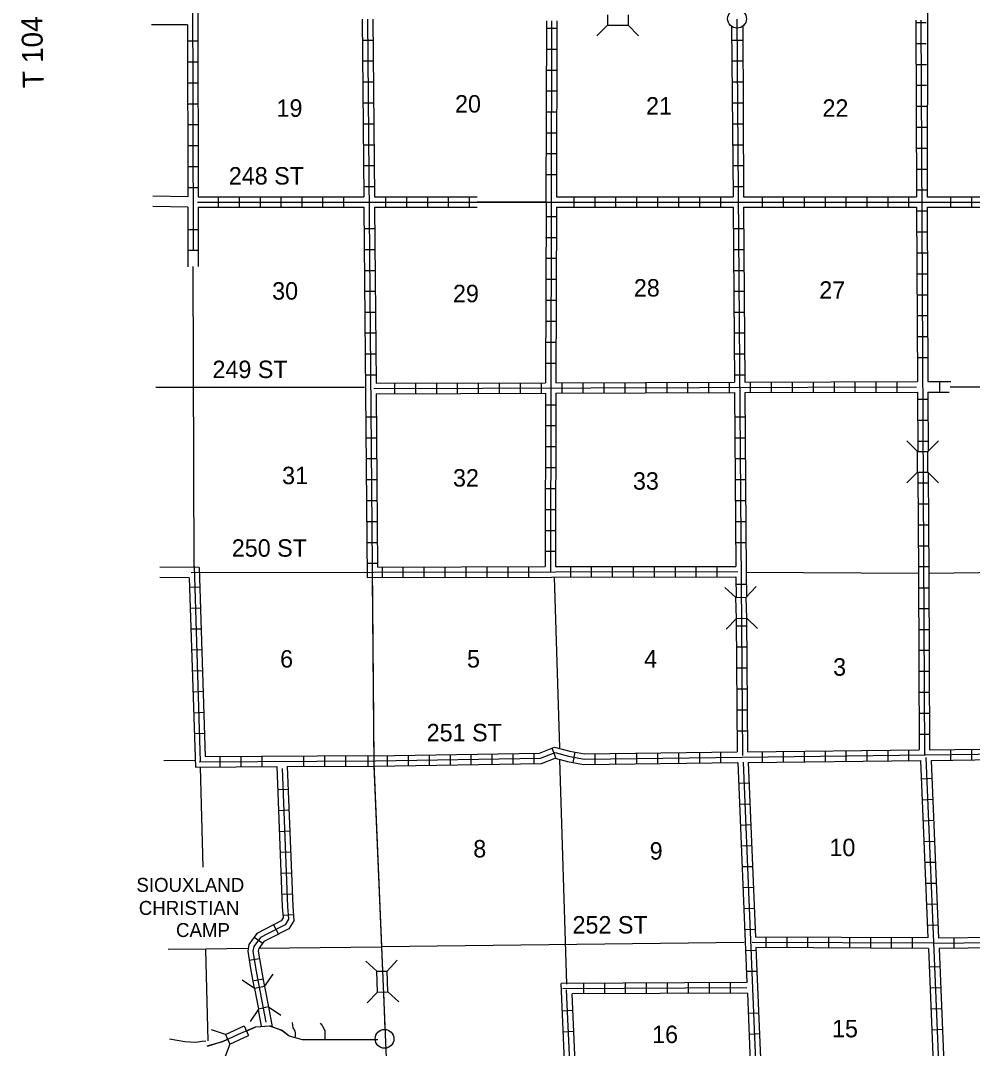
# Model space of a CAD drawing. Extents: x 1779480 to 2120476, y 15780189 to 16157104.
# Drawn here: x 1907920 to 1935209, y 15884980 to 15914452 of the extents above; entities that cross this region are included whole.
import ezdxf

# ---------------------------------------------------------------- set-up
doc = ezdxf.new("R2010")
doc.units = 0
for name, color, linetype in [('L13', 7, 'Continuous'), ('L14', 7, 'Continuous'), ('L16', 7, 'Continuous'), ('L17', 7, 'Continuous'), ('L18', 7, 'Continuous'), ('L2', 7, 'Continuous'), ('L30', 7, 'Continuous'), ('L4', 7, 'Continuous'), ('L50', 7, 'Continuous'), ('L8', 7, 'Continuous')]:
    doc.layers.add(name, color=color, linetype=linetype)

msp = doc.modelspace()

# ---------------------------------------------------------------- linework, layer by layer
at = {"layer": 'L13'}
for p, q in [((1921010, 15909251), (1922984, 15909251)), ((1917783, 15903926), (1912910, 15903926)), ((1934568, 15903952), (1938850, 15903952)), ((1923216, 15898498), (1923369, 15893598)), ((1923374, 15893265), (1923575, 15886818)), ((1928665, 15888017), (1918269, 15887889)), ((1914425, 15887843), (1913242, 15887827)), ((1918270, 15887887), (1914752, 15887842))]:
    msp.add_line(p, q, dxfattribs=at)
for points in [[(1928720, 15898636), (1933660, 15898611)], [(1933960, 15898611), (1938983, 15898674)]]:
    msp.add_lwpolyline(points, dxfattribs=at)
at = {"layer": 'L16'}
for centre in [(1928460, 15914504), (1918355, 15885256)]:
    msp.add_circle(centre, 269, dxfattribs=at)
at = {"layer": 'L18'}
for p, q in [((1924742, 15914618), (1924742, 15914317)), ((1925344, 15914618), (1925344, 15914317)), ((1924742, 15914317), (1924441, 15914016)), ((1924742, 15914317), (1925344, 15914317)), ((1925344, 15914317), (1925640, 15914016)), ((1933633, 15902099), (1933332, 15902400)), ((1933934, 15902099), (1934235, 15902400)), ((1933633, 15902099), (1933934, 15902099)), ((1933633, 15901502), (1933633, 15902099)), ((1933934, 15901502), (1933934, 15902099)), ((1933633, 15901502), (1933332, 15901201)), ((1933633, 15901502), (1933934, 15901502)), ((1933934, 15901502), (1934235, 15901201)), ((1928427, 15897907), (1928110, 15898192)), ((1928723, 15897917), (1929008, 15898223)), ((1928427, 15897907), (1928723, 15897917)), ((1928443, 15897310), (1928427, 15897907)), ((1928744, 15897315), (1928723, 15897917)), ((1928443, 15897310), (1928153, 15896998)), ((1928443, 15897310), (1928744, 15897315)), ((1928744, 15897315), (1929050, 15897025)), ((1918132, 15887193), (1917815, 15887484)), ((1918432, 15887199), (1918718, 15887510)), ((1914916, 15886760), (1915159, 15887109)), ((1918132, 15887193), (1918432, 15887199)), ((1918153, 15886591), (1918132, 15887193)), ((1918448, 15886602), (1918432, 15887199)), ((1914626, 15886702), (1914277, 15886935)), ((1914916, 15886760), (1914626, 15886702)), ((1914626, 15886702), (1914742, 15886106)), ((1914916, 15886760), (1915032, 15886169)), ((1918153, 15886591), (1917857, 15886285)), ((1918153, 15886591), (1918448, 15886602)), ((1918765, 15886312), (1918448, 15886602)), ((1914742, 15886106), (1914499, 15885757)), ((1915032, 15886169), (1914742, 15886106)), ((1915032, 15886169), (1915386, 15885931)), ((1913792, 15885377), (1914335, 15885625)), ((1914335, 15885625), (1914457, 15885351)), ((1913792, 15885377), (1913390, 15885514)), ((1913792, 15885377), (1913918, 15885102)), ((1913918, 15885102), (1914457, 15885351)), ((1913918, 15885102), (1913765, 15884701))]:
    msp.add_line(p, q, dxfattribs=at)
at = {"layer": 'L2'}
for points in [[(1912894, 15898773), (1912869, 15907396)], [(1913158, 15890177), (1913079, 15893049)], [(1913300, 15885198), (1913227, 15887806)]]:
    msp.add_lwpolyline(points, dxfattribs=at)
at = {"layer": 'L4'}
for points in [[(1913048, 15898623), (1917852, 15898633)], [(1918003, 15898481), (1918050, 15893069)], [(1918050, 15893069), (1918299, 15887196)], [(1918324, 15886598), (1918365, 15885525)], [(1914387, 15885478), (1914661, 15885603), (1915051, 15885632)], [(1915051, 15885632), (1915418, 15885503), (1915622, 15885341), (1915998, 15885232), (1918086, 15885232)], [(1913275, 15885048), (1913729, 15885184), (1913851, 15885242)]]:
    msp.add_lwpolyline(points, dxfattribs=at)
at = {"layer": 'L50'}
for points in [[(1912709, 15914333), (1911674, 15914328)], [(1912720, 15909401), (1911711, 15909417)], [(1912720, 15909100), (1911711, 15909116)], [(1912910, 15903926), (1911801, 15903931)], [(1913043, 15898771), (1911917, 15898783)], [(1912751, 15898477), (1911917, 15898482)], [(1912926, 15893232), (1912028, 15893223)], [(1913242, 15887827), (1912149, 15887816)], [(1913232, 15885192), (1913126, 15885176), (1912936, 15885150), (1912625, 15885166), (1912192, 15885250)]]:
    msp.add_lwpolyline(points, dxfattribs=at)
at = {"layer": 'L8'}
for p, q in [((1923290, 15914227), (1922994, 15914227)), ((1933881, 15914386), (1933586, 15914386)), ((1917725, 15913889), (1918026, 15913889)), ((1928316, 15913889), (1928617, 15913889)), ((1913000, 15913858), (1912699, 15913858)), ((1923290, 15913625), (1922994, 15913625)), ((1933881, 15913784), (1933586, 15913784)), ((1913010, 15913261), (1912709, 15913261)), ((1917725, 15913293), (1918026, 15913293)), ((1923290, 15913023), (1922994, 15913023)), ((1928316, 15913293), (1928617, 15913293)), ((1933892, 15913182), (1933591, 15913182)), ((1913010, 15912659), (1912709, 15912659)), ((1917736, 15912691), (1918031, 15912691)), ((1923285, 15912427), (1922984, 15912427)), ((1928327, 15912691), (1928623, 15912691)), ((1933892, 15912585), (1933591, 15912585)), ((1913010, 15912057), (1912709, 15912057)), ((1917736, 15912094), (1918031, 15912094)), ((1923285, 15911825), (1922984, 15911825)), ((1928327, 15912094), (1928623, 15912094)), ((1933892, 15911983), (1933591, 15911983)), ((1913010, 15911460), (1912709, 15911460)), ((1917741, 15911492), (1918042, 15911492)), ((1928332, 15911492), (1928633, 15911492)), ((1933902, 15911381), (1933602, 15911381)), ((1923285, 15911223), (1922984, 15911223)), ((1913010, 15910859), (1912709, 15910859)), ((1917751, 15910890), (1918052, 15910890)), ((1928332, 15910890), (1928633, 15910890)), ((1933902, 15910785), (1933602, 15910785)), ((1923285, 15910626), (1922984, 15910626)), ((1913010, 15910257), (1912709, 15910257)), ((1917751, 15910294), (1918052, 15910294)), ((1928343, 15910294), (1928644, 15910294)), ((1933902, 15910183), (1933602, 15910183)), ((1923285, 15910024), (1922984, 15910024)), ((1913015, 15909660), (1912720, 15909660)), ((1917757, 15909692), (1918058, 15909692)), ((1928343, 15909692), (1928644, 15909692)), ((1933908, 15909586), (1933607, 15909586)), ((1913591, 15909100), (1913591, 15909401)), ((1914193, 15909100), (1914193, 15909401)), ((1914795, 15909100), (1914795, 15909401)), ((1915391, 15909100), (1915391, 15909401)), ((1915993, 15909100), (1915993, 15909401)), ((1916590, 15909100), (1916590, 15909401)), ((1917192, 15909100), (1917192, 15909401)), ((1918390, 15909100), (1918390, 15909401)), ((1918992, 15909100), (1918992, 15909401)), ((1919594, 15909100), (1919594, 15909401)), ((1920191, 15909100), (1920191, 15909401)), ((1920793, 15909100), (1920793, 15909401)), ((1923792, 15909100), (1923792, 15909401)), ((1924393, 15909100), (1924393, 15909401)), ((1924990, 15909100), (1924990, 15909401)), ((1925592, 15909100), (1925592, 15909401)), ((1926194, 15909100), (1926194, 15909401)), ((1926790, 15909100), (1926790, 15909401)), ((1927392, 15909100), (1927392, 15909401)), ((1927994, 15909100), (1927994, 15909401)), ((1929193, 15909100), (1929193, 15909401)), ((1929789, 15909100), (1929789, 15909401)), ((1930391, 15909100), (1930391, 15909401)), ((1930993, 15909100), (1930993, 15909401)), ((1931590, 15909100), (1931590, 15909401)), ((1932192, 15909100), (1932192, 15909401)), ((1932794, 15909100), (1932794, 15909401)), ((1933390, 15909100), (1933390, 15909401)), ((1934594, 15909100), (1934594, 15909401)), ((1935191, 15909100), (1935191, 15909401)), ((1933908, 15908984), (1933607, 15908984)), ((1923285, 15908826), (1922984, 15908826)), ((1913015, 15908456), (1912720, 15908456)), ((1917767, 15908493), (1918068, 15908493)), ((1928348, 15908493), (1928649, 15908493)), ((1933908, 15908382), (1933607, 15908382)), ((1923274, 15908224), (1922973, 15908224)), ((1913015, 15907860), (1912720, 15907860)), ((1917778, 15907891), (1918073, 15907891)), ((1928359, 15907891), (1928660, 15907891)), ((1933918, 15907786), (1933617, 15907786)), ((1923274, 15907627), (1922973, 15907627)), ((1917778, 15907289), (1918073, 15907289)), ((1928359, 15907289), (1928660, 15907289)), ((1933918, 15907184), (1933617, 15907184)), ((1923274, 15907025), (1922973, 15907025)), ((1917783, 15906693), (1918084, 15906693)), ((1928369, 15906693), (1928665, 15906693)), ((1933918, 15906582), (1933617, 15906582)), ((1923274, 15906423), (1922973, 15906423)), ((1917794, 15906091), (1918095, 15906091)), ((1928374, 15906091), (1928675, 15906091)), ((1933924, 15905985), (1933623, 15905985)), ((1923274, 15905827), (1922973, 15905827)), ((1917794, 15905494), (1918095, 15905494)), ((1928374, 15905494), (1928675, 15905494)), ((1933924, 15905383), (1933623, 15905383)), ((1923274, 15905225), (1922973, 15905225)), ((1917799, 15904892), (1918100, 15904892)), ((1928385, 15904892), (1928686, 15904892)), ((1933934, 15904781), (1933633, 15904781)), ((1923274, 15904623), (1922973, 15904623)), ((1917809, 15904290), (1918110, 15904290)), ((1928385, 15904290), (1928686, 15904290)), ((1918649, 15903752), (1918649, 15904053)), ((1919251, 15903752), (1919251, 15904053)), ((1919853, 15903757), (1919853, 15904058)), ((1920449, 15903757), (1920449, 15904058)), ((1921051, 15903757), (1921051, 15904058)), ((1921648, 15903757), (1921648, 15904058)), ((1922250, 15903767), (1922250, 15904068)), ((1922852, 15903767), (1922852, 15904068)), ((1923448, 15903767), (1923448, 15904068)), ((1924050, 15903767), (1924050, 15904068)), ((1924652, 15903773), (1924652, 15904074)), ((1925249, 15903773), (1925249, 15904074)), ((1925851, 15903773), (1925851, 15904074)), ((1926453, 15903773), (1926453, 15904074)), ((1927049, 15903773), (1927049, 15904074)), ((1927651, 15903783), (1927651, 15904084)), ((1928248, 15903783), (1928248, 15904084)), ((1928850, 15903783), (1928850, 15904084)), ((1929452, 15903783), (1929452, 15904084)), ((1930048, 15903794), (1930048, 15904090)), ((1930650, 15903794), (1930650, 15904090)), ((1931252, 15903794), (1931252, 15904090)), ((1931849, 15903794), (1931849, 15904090)), ((1932450, 15903799), (1932450, 15904100)), ((1933052, 15903799), (1933052, 15904100)), ((1934277, 15903773), (1934277, 15904074)), ((1933934, 15903583), (1933633, 15903583)), ((1923269, 15903424), (1922968, 15903424)), ((1917815, 15903092), (1918116, 15903092)), ((1928390, 15903092), (1928691, 15903092)), ((1933939, 15902986), (1933644, 15902986)), ((1923269, 15902828), (1922968, 15902828)), ((1917815, 15902490), (1918116, 15902490)), ((1928401, 15902490), (1928702, 15902490)), ((1923269, 15902226), (1922968, 15902226)), ((1933939, 15902384), (1933644, 15902384)), ((1917825, 15901893), (1918126, 15901893)), ((1928401, 15901893), (1928702, 15901893)), ((1923269, 15901624), (1922968, 15901624)), ((1917836, 15901291), (1918132, 15901291)), ((1928406, 15901291), (1928707, 15901291)), ((1923269, 15901027), (1922968, 15901027)), ((1933950, 15901186), (1933649, 15901186)), ((1917836, 15900689), (1918132, 15900689)), ((1928406, 15900689), (1928707, 15900689)), ((1923258, 15900425), (1922957, 15900425)), ((1933950, 15900584), (1933649, 15900584)), ((1917841, 15900093), (1918142, 15900093)), ((1928417, 15900093), (1928718, 15900093)), ((1923258, 15899823), (1922957, 15899823)), ((1933950, 15899982), (1933649, 15899982)), ((1917852, 15899491), (1918153, 15899491)), ((1928427, 15899491), (1928723, 15899491)), ((1923258, 15899227), (1922957, 15899227)), ((1933961, 15899385), (1933660, 15899385)), ((1917852, 15898894), (1918153, 15898894)), ((1918285, 15898783), (1918285, 15898482)), ((1918881, 15898783), (1918881, 15898482)), ((1919483, 15898783), (1919483, 15898482)), ((1920085, 15898783), (1920085, 15898482)), ((1920682, 15898794), (1920682, 15898493)), ((1921284, 15898794), (1921284, 15898493)), ((1921886, 15898794), (1921886, 15898493)), ((1922482, 15898794), (1922482, 15898493)), ((1923686, 15898794), (1923686, 15898493)), ((1924283, 15898794), (1924283, 15898493)), ((1924884, 15898794), (1924884, 15898493)), ((1925481, 15898794), (1925481, 15898493)), ((1926083, 15898799), (1926083, 15898498)), ((1926685, 15898799), (1926685, 15898498)), ((1927282, 15898799), (1927282, 15898498)), ((1927883, 15898799), (1927883, 15898498)), ((1933961, 15898785), (1933660, 15898785)), ((1928433, 15898292), (1928733, 15898292)), ((1912757, 15898202), (1913058, 15898218)), ((1933961, 15898181), (1933660, 15898181)), ((1912783, 15897600), (1913084, 15897616)), ((1933966, 15897584), (1933665, 15897584)), ((1928443, 15897093), (1928744, 15897093)), ((1912799, 15897009), (1913100, 15897014)), ((1933966, 15896983), (1933665, 15896983)), ((1912815, 15896407), (1913116, 15896418)), ((1928443, 15896492), (1928744, 15896492)), ((1933966, 15896386), (1933665, 15896386)), ((1912841, 15895810), (1913142, 15895816)), ((1928448, 15895890), (1928749, 15895890)), ((1933976, 15895784), (1933675, 15895784)), ((1912857, 15895208), (1913158, 15895219)), ((1928448, 15895293), (1928749, 15895293)), ((1933976, 15895182), (1933675, 15895182)), ((1912883, 15894607), (1913174, 15894617)), ((1928459, 15894691), (1928760, 15894691)), ((1933976, 15894585), (1933675, 15894585)), ((1912899, 15894010), (1913200, 15894015)), ((1928459, 15894089), (1928760, 15894089)), ((1933982, 15893984), (1933681, 15893984)), ((1923269, 15893308), (1923158, 15893593)), ((1934594, 15893250), (1934594, 15893551)), ((1935191, 15893260), (1935191, 15893556)), ((1913644, 15893049), (1913644, 15893350)), ((1914240, 15893060), (1914240, 15893360)), ((1914842, 15893060), (1914842, 15893360)), ((1916041, 15893065), (1916041, 15893366)), ((1916643, 15893065), (1916643, 15893366)), ((1917245, 15893065), (1917245, 15893366)), ((1917887, 15893074), (1917887, 15893375)), ((1918443, 15893086), (1918443, 15893382)), ((1919040, 15893091), (1919040, 15893392)), ((1919642, 15893102), (1919642, 15893397)), ((1920243, 15893107), (1920243, 15893408)), ((1920840, 15893118), (1920840, 15893419)), ((1921442, 15893123), (1921442, 15893424)), ((1922044, 15893144), (1922044, 15893440)), ((1922641, 15893149), (1922641, 15893450)), ((1923765, 15893181), (1923823, 15893477)), ((1924393, 15893123), (1924393, 15893424)), ((1924990, 15893133), (1924990, 15893434)), ((1925592, 15893144), (1925592, 15893440)), ((1926194, 15893149), (1926194, 15893450)), ((1926790, 15893160), (1926790, 15893461)), ((1927392, 15893165), (1927392, 15893466)), ((1927994, 15893176), (1927994, 15893477)), ((1929193, 15893181), (1929193, 15893482)), ((1929789, 15893192), (1929789, 15893492)), ((1930391, 15893202), (1930391, 15893498)), ((1930993, 15893207), (1930993, 15893508)), ((1931590, 15893218), (1931590, 15893519)), ((1932192, 15893223), (1932192, 15893524)), ((1932794, 15893234), (1932794, 15893535)), ((1933390, 15893239), (1933390, 15893540)), ((1933749, 15892706), (1934050, 15892727)), ((1915291, 15892400), (1915592, 15892415)), ((1928506, 15892584), (1928807, 15892600)), ((1933776, 15892109), (1934077, 15892125)), ((1915317, 15891798), (1915618, 15891819)), ((1928533, 15891982), (1928834, 15891998)), ((1933802, 15891507), (1934098, 15891523)), ((1915344, 15891201), (1915645, 15891217)), ((1928559, 15891386), (1928860, 15891402)), ((1933823, 15890916), (1934124, 15890926)), ((1915365, 15890610), (1915661, 15890615)), ((1928586, 15890789), (1928881, 15890800)), ((1933850, 15890319), (1934151, 15890324)), ((1915386, 15890008), (1915682, 15890018)), ((1928607, 15890192), (1928908, 15890198)), ((1933876, 15889717), (1934177, 15889722)), ((1928633, 15889590), (1928934, 15889601)), ((1915407, 15889406), (1915708, 15889416)), ((1928660, 15888994), (1928961, 15888999)), ((1933902, 15889115), (1934198, 15889126)), ((1915444, 15888798), (1915740, 15888825)), ((1915175, 15888524), (1915317, 15888260)), ((1928686, 15888392), (1928982, 15888402)), ((1933924, 15888519), (1934225, 15888524)), ((1914615, 15888175), (1914869, 15888001)), ((1929283, 15888175), (1929283, 15887874)), ((1929884, 15888165), (1929884, 15887869)), ((1930481, 15888165), (1930481, 15887869)), ((1931083, 15888165), (1931083, 15887869)), ((1931685, 15888160), (1931685, 15887859)), ((1932282, 15888160), (1932282, 15887859)), ((1932883, 15888160), (1932883, 15887859)), ((1933485, 15888149), (1933485, 15887848)), ((1934684, 15887848), (1934684, 15888149)), ((1928707, 15887790), (1929008, 15887801)), ((1914478, 15887510), (1914768, 15887558)), ((1928733, 15887193), (1929034, 15887199)), ((1933976, 15887315), (1934277, 15887325)), ((1914573, 15886919), (1914874, 15886977)), ((1924066, 15886544), (1924066, 15886840)), ((1924668, 15886549), (1924668, 15886850)), ((1925265, 15886549), (1925265, 15886850)), ((1925867, 15886549), (1925867, 15886850)), ((1926468, 15886560), (1926468, 15886861)), ((1927065, 15886560), (1927065, 15886861)), ((1927667, 15886560), (1927667, 15886861)), ((1928269, 15886565), (1928269, 15886866)), ((1933998, 15886718), (1934298, 15886723)), ((1923448, 15886058), (1923749, 15886074)), ((1928781, 15885990), (1929082, 15886000)), ((1934024, 15886116), (1934325, 15886127)), ((1923475, 15885456), (1923776, 15885477)), ((1928807, 15885393), (1929108, 15885409)), ((1934050, 15885514), (1934351, 15885535))]:
    msp.add_line(p, q, dxfattribs=at)
for points in [[(1912815, 15931134), (1912868, 15907860)], [(1912994, 15919576), (1913015, 15909401)], [(1917714, 15914491), (1917757, 15909401)], [(1917868, 15914491), (1918052, 15893223)], [(1918015, 15914491), (1918068, 15909401)], [(1928459, 15914491), (1928617, 15893382)], [(1933918, 15914665), (1933908, 15909401)], [(1912709, 15914333), (1912720, 15909401)], [(1922994, 15914444), (1922983, 15909251)], [(1923142, 15914444), (1923110, 15898625)], [(1923290, 15914444), (1923285, 15909401)], [(1928306, 15914285), (1928348, 15909401)], [(1928623, 15914291), (1928649, 15909401)], [(1933586, 15914465), (1933607, 15909401)], [(1933733, 15914465), (1933834, 15893382)], [(1912994, 15909248), (1938876, 15909248)], [(1913015, 15909401), (1917757, 15909401)], [(1918068, 15909401), (1921010, 15909401)], [(1922984, 15909251), (1922968, 15904068)], [(1923285, 15909401), (1928348, 15909401)], [(1928649, 15909401), (1933607, 15909401)], [(1933908, 15909401), (1938876, 15909401)], [(1912720, 15909100), (1912720, 15907395)], [(1913015, 15909100), (1917757, 15909100)], [(1913015, 15909100), (1913015, 15907396)], [(1917757, 15909100), (1917854, 15898482)], [(1918068, 15909100), (1921010, 15909100)], [(1918068, 15909100), (1918110, 15904053)], [(1923285, 15909100), (1923269, 15904068)], [(1923285, 15909100), (1928348, 15909100)], [(1928348, 15909100), (1928385, 15904084)], [(1928649, 15909100), (1933607, 15909100)], [(1928649, 15909100), (1928686, 15904084)], [(1933607, 15909100), (1933633, 15904100)], [(1933908, 15909100), (1938876, 15909100)], [(1933908, 15909100), (1933934, 15904100)], [(1918052, 15903899), (1933602, 15903952)], [(1918110, 15904053), (1922968, 15904068)], [(1923269, 15904068), (1928385, 15904084)], [(1928686, 15904084), (1933633, 15904100)], [(1933934, 15904100), (1934594, 15904100)], [(1918110, 15903752), (1922968, 15903767)], [(1918110, 15903752), (1918153, 15898783)], [(1922968, 15903767), (1922957, 15898794)], [(1923269, 15903767), (1923258, 15898794)], [(1923269, 15903767), (1928385, 15903783)], [(1928385, 15903783), (1928427, 15898799)], [(1928686, 15903783), (1933633, 15903799)], [(1928686, 15903783), (1928724, 15898636)], [(1933633, 15903799), (1933644, 15902099)], [(1933934, 15903799), (1934541, 15903799)], [(1933934, 15903799), (1933939, 15902094)], [(1933644, 15901492), (1933660, 15898611)], [(1933939, 15901492), (1933962, 15898611)], [(1912809, 15898625), (1928485, 15898651)], [(1912894, 15898809), (1913073, 15893207)], [(1913043, 15898771), (1913216, 15893350)], [(1918153, 15898783), (1922957, 15898794)], [(1923258, 15898794), (1928427, 15898799)], [(1928720, 15898636), (1928733, 15897922)], [(1933659, 15898611), (1933681, 15893540)], [(1933960, 15898611), (1933982, 15893540)], [(1912751, 15898477), (1912932, 15893048)], [(1917854, 15898482), (1928427, 15898498)], [(1928427, 15898498), (1928433, 15897933)], [(1928433, 15897284), (1928464, 15893482)], [(1928733, 15897310), (1928765, 15893482)], [(1918048, 15893374), (1922799, 15893450), (1923232, 15893619), (1923665, 15893508), (1924092, 15893424), (1928464, 15893482)], [(1933982, 15893540), (1939034, 15893609)], [(1913042, 15893202), (1918100, 15893223), (1922825, 15893302), (1923242, 15893461), (1923633, 15893360), (1924077, 15893276), (1939135, 15893461)], [(1913216, 15893350), (1918048, 15893377)], [(1918050, 15893073), (1922852, 15893149), (1923248, 15893302), (1923601, 15893207), (1924061, 15893123), (1928485, 15893181)], [(1928765, 15893482), (1933681, 15893540)], [(1933876, 15893318), (1934531, 15877431)], [(1934024, 15893239), (1939024, 15893308)], [(1912932, 15893048), (1915265, 15893060)], [(1915265, 15893060), (1915423, 15889041), (1915449, 15888725), (1915391, 15888640), (1914932, 15888402), (1914694, 15888276), (1914467, 15887959), (1914436, 15887769), (1914510, 15887273), (1914568, 15886956), (1914615, 15886708)], [(1915418, 15893007), (1915576, 15889052), (1915603, 15888682), (1915502, 15888524), (1915001, 15888265), (1914795, 15888160), (1914610, 15887901), (1914583, 15887769), (1914657, 15887299), (1914715, 15886982), (1914953, 15885731)], [(1915566, 15893060), (1915724, 15889057), (1915750, 15888640), (1915608, 15888408), (1915069, 15888133), (1914890, 15888043), (1914752, 15887843), (1914731, 15887769), (1914811, 15887325), (1914869, 15887009), (1914916, 15886750)], [(1915566, 15893060), (1918050, 15893076)], [(1918052, 15893144), (1918718, 15877182)], [(1928485, 15893181), (1928744, 15886866)], [(1928633, 15893192), (1929283, 15877425)], [(1928781, 15893181), (1933723, 15893239)], [(1928781, 15893181), (1928992, 15888175)], [(1933723, 15893239), (1933934, 15888149)], [(1934024, 15893239), (1934240, 15888144)], [(1960492, 15888276), (1934082, 15887991)], [(1934082, 15888001), (1928892, 15888022)], [(1933934, 15888149), (1928992, 15888175)], [(1939256, 15888202), (1934240, 15888144)], [(1933950, 15887848), (1928997, 15887874)], [(1928997, 15887874), (1929209, 15882874)], [(1933950, 15887848), (1934151, 15882917)], [(1939267, 15887901), (1934256, 15887843)], [(1934256, 15887843), (1934457, 15882917)], [(1928744, 15886866), (1923417, 15886840)], [(1923591, 15882848), (1923417, 15886840)], [(1928744, 15886718), (1923469, 15886692)], [(1923749, 15882700), (1923575, 15886665)], [(1928760, 15886565), (1923733, 15886544)], [(1923892, 15882827), (1923733, 15886544)], [(1928760, 15886565), (1928908, 15882874)], [(1914731, 15886085), (1914822, 15885615)], [(1915027, 15886169), (1915133, 15885603)], [(1913274, 15885050), (1913723, 15885182), (1914166, 15885393), (1914657, 15885599), (1915075, 15885625), (1915418, 15885498), (1915624, 15885340), (1915993, 15885234), (1918158, 15885234)], [(1915792, 15885292), (1915804, 15885336), (1915803, 15885431), (1915791, 15885479), (1915751, 15885542), (1915740, 15885571), (1915718, 15885728)], [(1916652, 15885232), (1916648, 15885473), (1916635, 15885521), (1916600, 15885588), (1916562, 15885647), (1916519, 15885700)]]:
    msp.add_lwpolyline(points, dxfattribs=at)

# ---------------------------------------------------------------- texts
at = {"layer": 'L14'}
for s, p in [('19', (1915259, 15911693)), ('20', (1920375, 15911814)), ('21', (1925851, 15911756)), ('22', (1930909, 15911693)), ('30', (1915133, 15906450)), ('29', (1920317, 15906376)), ('28', (1925502, 15906539)), ('27', (1930819, 15906476)), ('31', (1915418, 15901159)), ('32', (1920317, 15901090)), ('33', (1925476, 15901001)), ('6', (1915360, 15895900)), ('5', (1920719, 15895900)), ('4', (1925798, 15895900)), ('3', (1931215, 15895668)), ('8', (1920898, 15890456)), ('9', (1925956, 15890393)), ('10', (1931109, 15890493)), ('16', (1926025, 15885134)), ('15', (1931183, 15885298))]:
    msp.add_text(s, height=500, rotation=360, dxfattribs=at).set_placement(p)
at = {"layer": 'L17'}
for s, p in [('SIOUXLAND', (1911241, 15889469)), ('CHRISTIAN', (1911310, 15888809)), ('CAMP', (1912377, 15888175))]:
    msp.add_text(s, height=400, rotation=360, dxfattribs=at).set_placement(p)
at = {"layer": 'L30'}
for s, p in [('248 ST', (1913890, 15909750)), ('249 ST', (1913421, 15904201)), ('250 ST', (1913975, 15899079)), ('251 ST', (1919563, 15893786)), ('252 ST', (1923743, 15888275))]:
    msp.add_text(s, height=500, rotation=360, dxfattribs=at).set_placement(p)
at = {"layer": 'L50'}
msp.add_text('T 104 N', height=600, rotation=91.3517, dxfattribs=at).set_placement((1908586, 15912527))

doc.saveas('drawing.dxf')
